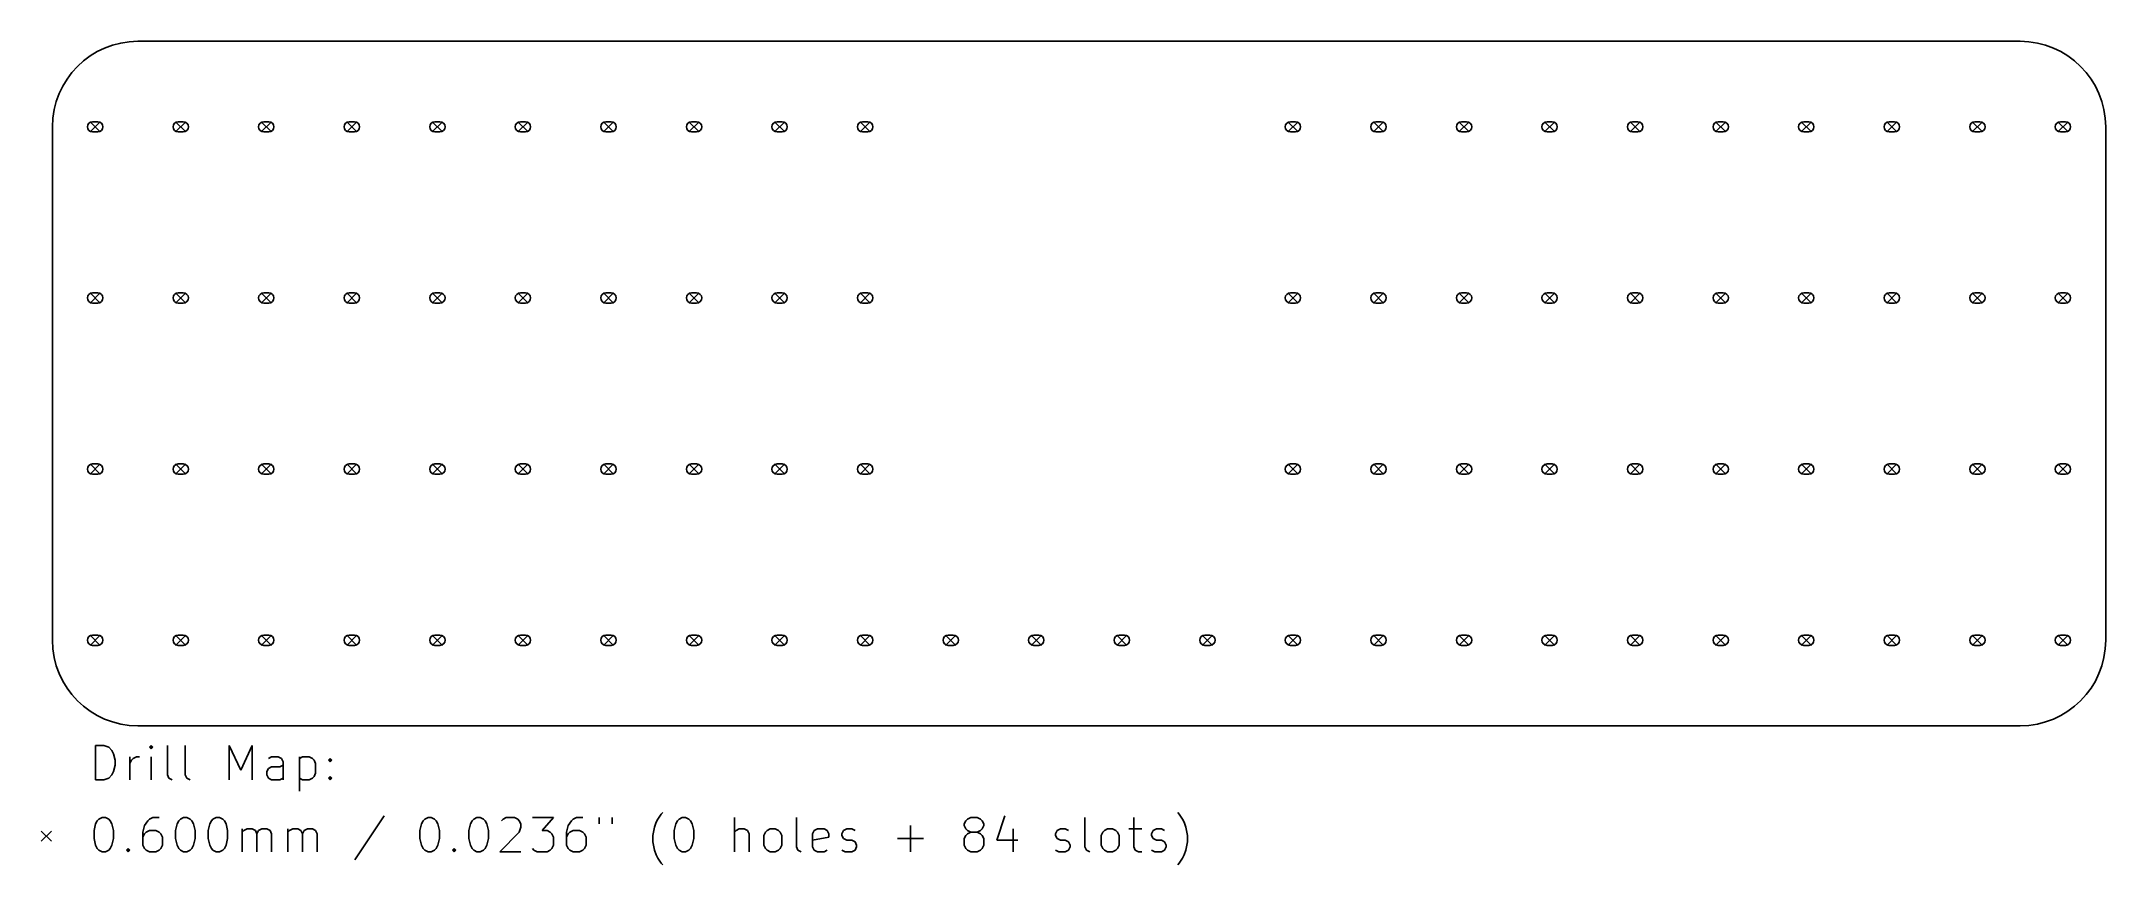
# Model space of a CAD drawing. Extents: x 84 to 205, y -103 to -55.
import ezdxf

# ---------------------------------------------------------------- set-up
doc = ezdxf.new("R2010")
doc.units = 0
doc.layers.add('BLACK', color=7, linetype='CONTINUOUS')

msp = doc.modelspace()

# ---------------------------------------------------------------- linework, layer by layer
at = {"layer": 'BLACK', "linetype": 'CONTINUOUS'}
for p, q in [((200, -55), (90, -55)), ((85, -60), (85, -90)), ((87.2, -59.7), (87.8, -60.3)), ((87.8, -59.7), (87.2, -60.3)), ((87.35, -59.7), (87.65, -59.7)), ((87.35, -60.3), (87.65, -60.3)), ((92.2, -59.7), (92.8, -60.3)), ((92.8, -59.7), (92.2, -60.3)), ((92.35, -59.7), (92.65, -59.7)), ((92.35, -60.3), (92.65, -60.3)), ((97.2, -59.7), (97.8, -60.3)), ((97.8, -59.7), (97.2, -60.3)), ((97.35, -59.7), (97.65, -59.7)), ((97.35, -60.3), (97.65, -60.3)), ((102.2, -59.7), (102.8, -60.3)), ((102.8, -59.7), (102.2, -60.3)), ((102.35, -59.7), (102.65, -59.7)), ((102.35, -60.3), (102.65, -60.3)), ((107.2, -59.7), (107.8, -60.3)), ((107.8, -59.7), (107.2, -60.3)), ((107.35, -59.7), (107.65, -59.7)), ((107.35, -60.3), (107.65, -60.3)), ((112.2, -59.7), (112.8, -60.3)), ((112.8, -59.7), (112.2, -60.3)), ((112.35, -59.7), (112.65, -59.7)), ((112.35, -60.3), (112.65, -60.3)), ((117.2, -59.7), (117.8, -60.3)), ((117.8, -59.7), (117.2, -60.3)), ((117.35, -59.7), (117.65, -59.7)), ((117.35, -60.3), (117.65, -60.3)), ((122.2, -59.7), (122.8, -60.3)), ((122.8, -59.7), (122.2, -60.3)), ((122.35, -59.7), (122.65, -59.7)), ((122.35, -60.3), (122.65, -60.3)), ((127.2, -59.7), (127.8, -60.3)), ((127.8, -59.7), (127.2, -60.3)), ((127.35, -59.7), (127.65, -59.7)), ((127.35, -60.3), (127.65, -60.3)), ((132.2, -59.7), (132.8, -60.3)), ((132.8, -59.7), (132.2, -60.3)), ((132.35, -59.7), (132.65, -59.7)), ((132.35, -60.3), (132.65, -60.3)), ((157.2, -59.7), (157.8, -60.3)), ((157.8, -59.7), (157.2, -60.3)), ((157.35, -59.7), (157.65, -59.7)), ((157.35, -60.3), (157.65, -60.3)), ((162.2, -59.7), (162.8, -60.3)), ((162.8, -59.7), (162.2, -60.3)), ((162.35, -59.7), (162.65, -59.7)), ((162.35, -60.3), (162.65, -60.3)), ((167.2, -59.7), (167.8, -60.3)), ((167.8, -59.7), (167.2, -60.3)), ((167.35, -59.7), (167.65, -59.7)), ((167.35, -60.3), (167.65, -60.3)), ((172.2, -59.7), (172.8, -60.3)), ((172.8, -59.7), (172.2, -60.3)), ((172.35, -59.7), (172.65, -59.7)), ((172.35, -60.3), (172.65, -60.3)), ((177.2, -59.7), (177.8, -60.3)), ((177.8, -59.7), (177.2, -60.3)), ((177.35, -59.7), (177.65, -59.7)), ((177.35, -60.3), (177.65, -60.3)), ((182.2, -59.7), (182.8, -60.3)), ((182.8, -59.7), (182.2, -60.3)), ((182.35, -59.7), (182.65, -59.7)), ((182.35, -60.3), (182.65, -60.3)), ((187.2, -59.7), (187.8, -60.3)), ((187.8, -59.7), (187.2, -60.3)), ((187.35, -59.7), (187.65, -59.7)), ((187.35, -60.3), (187.65, -60.3)), ((192.2, -59.7), (192.8, -60.3)), ((192.8, -59.7), (192.2, -60.3)), ((192.35, -59.7), (192.65, -59.7)), ((192.35, -60.3), (192.65, -60.3)), ((197.2, -59.7), (197.8, -60.3)), ((197.8, -59.7), (197.2, -60.3)), ((197.35, -59.7), (197.65, -59.7)), ((197.35, -60.3), (197.65, -60.3)), ((202.2, -59.7), (202.8, -60.3)), ((202.8, -59.7), (202.2, -60.3)), ((202.35, -59.7), (202.65, -59.7)), ((202.35, -60.3), (202.65, -60.3)), ((205, -90), (205, -60)), ((87.2, -69.7), (87.8, -70.3)), ((87.8, -69.7), (87.2, -70.3)), ((87.35, -69.7), (87.65, -69.7)), ((92.2, -69.7), (92.8, -70.3)), ((92.8, -69.7), (92.2, -70.3)), ((92.35, -69.7), (92.65, -69.7)), ((97.2, -69.7), (97.8, -70.3)), ((97.8, -69.7), (97.2, -70.3)), ((97.35, -69.7), (97.65, -69.7)), ((102.2, -69.7), (102.8, -70.3)), ((102.8, -69.7), (102.2, -70.3)), ((102.35, -69.7), (102.65, -69.7)), ((107.2, -69.7), (107.8, -70.3)), ((107.8, -69.7), (107.2, -70.3)), ((107.35, -69.7), (107.65, -69.7)), ((112.2, -69.7), (112.8, -70.3)), ((112.8, -69.7), (112.2, -70.3)), ((112.35, -69.7), (112.65, -69.7)), ((117.2, -69.7), (117.8, -70.3)), ((117.8, -69.7), (117.2, -70.3)), ((117.35, -69.7), (117.65, -69.7)), ((122.2, -69.7), (122.8, -70.3)), ((122.8, -69.7), (122.2, -70.3)), ((122.35, -69.7), (122.65, -69.7)), ((127.2, -69.7), (127.8, -70.3)), ((127.8, -69.7), (127.2, -70.3)), ((127.35, -69.7), (127.65, -69.7)), ((132.2, -69.7), (132.8, -70.3)), ((132.8, -69.7), (132.2, -70.3)), ((132.35, -69.7), (132.65, -69.7)), ((157.2, -69.7), (157.8, -70.3)), ((157.8, -69.7), (157.2, -70.3)), ((157.35, -69.7), (157.65, -69.7)), ((162.2, -69.7), (162.8, -70.3)), ((162.8, -69.7), (162.2, -70.3)), ((162.35, -69.7), (162.65, -69.7)), ((167.2, -69.7), (167.8, -70.3)), ((167.8, -69.7), (167.2, -70.3)), ((167.35, -69.7), (167.65, -69.7)), ((172.2, -69.7), (172.8, -70.3)), ((172.8, -69.7), (172.2, -70.3)), ((172.35, -69.7), (172.65, -69.7)), ((177.2, -69.7), (177.8, -70.3)), ((177.8, -69.7), (177.2, -70.3)), ((177.35, -69.7), (177.65, -69.7)), ((182.2, -69.7), (182.8, -70.3)), ((182.8, -69.7), (182.2, -70.3)), ((182.35, -69.7), (182.65, -69.7)), ((187.2, -69.7), (187.8, -70.3)), ((187.8, -69.7), (187.2, -70.3)), ((187.35, -69.7), (187.65, -69.7)), ((192.2, -69.7), (192.8, -70.3)), ((192.8, -69.7), (192.2, -70.3)), ((192.35, -69.7), (192.65, -69.7)), ((197.2, -69.7), (197.8, -70.3)), ((197.8, -69.7), (197.2, -70.3)), ((197.35, -69.7), (197.65, -69.7)), ((202.2, -69.7), (202.8, -70.3)), ((202.8, -69.7), (202.2, -70.3)), ((202.35, -69.7), (202.65, -69.7)), ((87.35, -70.3), (87.65, -70.3)), ((92.35, -70.3), (92.65, -70.3)), ((97.35, -70.3), (97.65, -70.3)), ((102.35, -70.3), (102.65, -70.3)), ((107.35, -70.3), (107.65, -70.3)), ((112.35, -70.3), (112.65, -70.3)), ((117.35, -70.3), (117.65, -70.3)), ((122.35, -70.3), (122.65, -70.3)), ((127.35, -70.3), (127.65, -70.3)), ((132.35, -70.3), (132.65, -70.3)), ((157.35, -70.3), (157.65, -70.3)), ((162.35, -70.3), (162.65, -70.3)), ((167.35, -70.3), (167.65, -70.3)), ((172.35, -70.3), (172.65, -70.3)), ((177.35, -70.3), (177.65, -70.3)), ((182.35, -70.3), (182.65, -70.3)), ((187.35, -70.3), (187.65, -70.3)), ((192.35, -70.3), (192.65, -70.3)), ((197.35, -70.3), (197.65, -70.3)), ((202.35, -70.3), (202.65, -70.3)), ((87.2, -79.7), (87.8, -80.3)), ((87.8, -79.7), (87.2, -80.3)), ((87.35, -79.7), (87.65, -79.7)), ((87.35, -80.3), (87.65, -80.3)), ((92.2, -79.7), (92.8, -80.3)), ((92.8, -79.7), (92.2, -80.3)), ((92.35, -79.7), (92.65, -79.7)), ((92.35, -80.3), (92.65, -80.3)), ((97.2, -79.7), (97.8, -80.3)), ((97.8, -79.7), (97.2, -80.3)), ((97.35, -79.7), (97.65, -79.7)), ((97.35, -80.3), (97.65, -80.3)), ((102.2, -79.7), (102.8, -80.3)), ((102.8, -79.7), (102.2, -80.3)), ((102.35, -79.7), (102.65, -79.7)), ((102.35, -80.3), (102.65, -80.3)), ((107.2, -79.7), (107.8, -80.3)), ((107.8, -79.7), (107.2, -80.3)), ((107.35, -79.7), (107.65, -79.7)), ((107.35, -80.3), (107.65, -80.3)), ((112.2, -79.7), (112.8, -80.3)), ((112.8, -79.7), (112.2, -80.3)), ((112.35, -79.7), (112.65, -79.7)), ((112.35, -80.3), (112.65, -80.3)), ((117.2, -79.7), (117.8, -80.3)), ((117.8, -79.7), (117.2, -80.3)), ((117.35, -79.7), (117.65, -79.7)), ((117.35, -80.3), (117.65, -80.3)), ((122.2, -79.7), (122.8, -80.3)), ((122.8, -79.7), (122.2, -80.3)), ((122.35, -79.7), (122.65, -79.7)), ((122.35, -80.3), (122.65, -80.3)), ((127.2, -79.7), (127.8, -80.3)), ((127.8, -79.7), (127.2, -80.3)), ((127.35, -79.7), (127.65, -79.7)), ((127.35, -80.3), (127.65, -80.3)), ((132.2, -79.7), (132.8, -80.3)), ((132.8, -79.7), (132.2, -80.3)), ((132.35, -79.7), (132.65, -79.7)), ((132.35, -80.3), (132.65, -80.3)), ((157.2, -79.7), (157.8, -80.3)), ((157.8, -79.7), (157.2, -80.3)), ((157.35, -79.7), (157.65, -79.7)), ((157.35, -80.3), (157.65, -80.3)), ((162.2, -79.7), (162.8, -80.3)), ((162.8, -79.7), (162.2, -80.3)), ((162.35, -79.7), (162.65, -79.7)), ((162.35, -80.3), (162.65, -80.3)), ((167.2, -79.7), (167.8, -80.3)), ((167.8, -79.7), (167.2, -80.3)), ((167.35, -79.7), (167.65, -79.7)), ((167.35, -80.3), (167.65, -80.3)), ((172.2, -79.7), (172.8, -80.3)), ((172.8, -79.7), (172.2, -80.3)), ((172.35, -79.7), (172.65, -79.7)), ((172.35, -80.3), (172.65, -80.3)), ((177.2, -79.7), (177.8, -80.3)), ((177.8, -79.7), (177.2, -80.3)), ((177.35, -79.7), (177.65, -79.7)), ((177.35, -80.3), (177.65, -80.3)), ((182.2, -79.7), (182.8, -80.3)), ((182.8, -79.7), (182.2, -80.3)), ((182.35, -79.7), (182.65, -79.7)), ((182.35, -80.3), (182.65, -80.3)), ((187.2, -79.7), (187.8, -80.3)), ((187.8, -79.7), (187.2, -80.3)), ((187.35, -79.7), (187.65, -79.7)), ((187.35, -80.3), (187.65, -80.3)), ((192.2, -79.7), (192.8, -80.3)), ((192.8, -79.7), (192.2, -80.3)), ((192.35, -79.7), (192.65, -79.7)), ((192.35, -80.3), (192.65, -80.3)), ((197.2, -79.7), (197.8, -80.3)), ((197.8, -79.7), (197.2, -80.3)), ((197.35, -79.7), (197.65, -79.7)), ((197.35, -80.3), (197.65, -80.3)), ((202.2, -79.7), (202.8, -80.3)), ((202.8, -79.7), (202.2, -80.3)), ((202.35, -79.7), (202.65, -79.7)), ((202.35, -80.3), (202.65, -80.3)), ((87.2, -89.7), (87.8, -90.3)), ((87.8, -89.7), (87.2, -90.3)), ((87.35, -89.7), (87.65, -89.7)), ((87.35, -90.3), (87.65, -90.3)), ((92.2, -89.7), (92.8, -90.3)), ((92.8, -89.7), (92.2, -90.3)), ((92.35, -89.7), (92.65, -89.7)), ((92.35, -90.3), (92.65, -90.3)), ((97.2, -89.7), (97.8, -90.3)), ((97.8, -89.7), (97.2, -90.3)), ((97.35, -89.7), (97.65, -89.7)), ((97.35, -90.3), (97.65, -90.3)), ((102.2, -89.7), (102.8, -90.3)), ((102.8, -89.7), (102.2, -90.3)), ((102.35, -89.7), (102.65, -89.7)), ((102.35, -90.3), (102.65, -90.3)), ((107.2, -89.7), (107.8, -90.3)), ((107.8, -89.7), (107.2, -90.3)), ((107.35, -89.7), (107.65, -89.7)), ((107.35, -90.3), (107.65, -90.3)), ((112.2, -89.7), (112.8, -90.3)), ((112.8, -89.7), (112.2, -90.3)), ((112.35, -89.7), (112.65, -89.7)), ((112.35, -90.3), (112.65, -90.3)), ((117.2, -89.7), (117.8, -90.3)), ((117.8, -89.7), (117.2, -90.3)), ((117.35, -89.7), (117.65, -89.7)), ((117.35, -90.3), (117.65, -90.3)), ((122.2, -89.7), (122.8, -90.3)), ((122.8, -89.7), (122.2, -90.3)), ((122.35, -89.7), (122.65, -89.7)), ((122.35, -90.3), (122.65, -90.3)), ((127.2, -89.7), (127.8, -90.3)), ((127.8, -89.7), (127.2, -90.3)), ((127.35, -89.7), (127.65, -89.7)), ((127.35, -90.3), (127.65, -90.3)), ((132.2, -89.7), (132.8, -90.3)), ((132.8, -89.7), (132.2, -90.3)), ((132.35, -89.7), (132.65, -89.7)), ((132.35, -90.3), (132.65, -90.3)), ((137.2, -89.7), (137.8, -90.3)), ((137.8, -89.7), (137.2, -90.3)), ((137.35, -89.7), (137.65, -89.7)), ((137.35, -90.3), (137.65, -90.3)), ((142.2, -89.7), (142.8, -90.3)), ((142.8, -89.7), (142.2, -90.3)), ((142.35, -89.7), (142.65, -89.7)), ((142.35, -90.3), (142.65, -90.3)), ((147.2, -89.7), (147.8, -90.3)), ((147.8, -89.7), (147.2, -90.3)), ((147.35, -89.7), (147.65, -89.7)), ((147.35, -90.3), (147.65, -90.3)), ((152.2, -89.7), (152.8, -90.3)), ((152.8, -89.7), (152.2, -90.3)), ((152.35, -89.7), (152.65, -89.7)), ((152.35, -90.3), (152.65, -90.3)), ((157.2, -89.7), (157.8, -90.3)), ((157.8, -89.7), (157.2, -90.3)), ((157.35, -89.7), (157.65, -89.7)), ((157.35, -90.3), (157.65, -90.3)), ((162.2, -89.7), (162.8, -90.3)), ((162.8, -89.7), (162.2, -90.3)), ((162.35, -89.7), (162.65, -89.7)), ((162.35, -90.3), (162.65, -90.3)), ((167.2, -89.7), (167.8, -90.3)), ((167.8, -89.7), (167.2, -90.3)), ((167.35, -89.7), (167.65, -89.7)), ((167.35, -90.3), (167.65, -90.3)), ((172.2, -89.7), (172.8, -90.3)), ((172.8, -89.7), (172.2, -90.3)), ((172.35, -89.7), (172.65, -89.7)), ((172.35, -90.3), (172.65, -90.3)), ((177.2, -89.7), (177.8, -90.3)), ((177.8, -89.7), (177.2, -90.3)), ((177.35, -89.7), (177.65, -89.7)), ((177.35, -90.3), (177.65, -90.3)), ((182.2, -89.7), (182.8, -90.3)), ((182.8, -89.7), (182.2, -90.3)), ((182.35, -89.7), (182.65, -89.7)), ((182.35, -90.3), (182.65, -90.3)), ((187.2, -89.7), (187.8, -90.3)), ((187.8, -89.7), (187.2, -90.3)), ((187.35, -89.7), (187.65, -89.7)), ((187.35, -90.3), (187.65, -90.3)), ((192.2, -89.7), (192.8, -90.3)), ((192.8, -89.7), (192.2, -90.3)), ((192.35, -89.7), (192.65, -89.7)), ((192.35, -90.3), (192.65, -90.3)), ((197.2, -89.7), (197.8, -90.3)), ((197.8, -89.7), (197.2, -90.3)), ((197.35, -89.7), (197.65, -89.7)), ((197.35, -90.3), (197.65, -90.3)), ((202.2, -89.7), (202.8, -90.3)), ((202.8, -89.7), (202.2, -90.3)), ((202.35, -89.7), (202.65, -89.7)), ((202.35, -90.3), (202.65, -90.3)), ((90, -95), (200, -95)), ((87.5262, -98.1548), (87.5262, -96.1548)), ((87.5262, -96.1548), (88.0024, -96.1548)), ((88.0024, -96.1548), (88.2881, -96.25)), ((88.2881, -96.25), (88.4786, -96.4405)), ((88.4786, -96.4405), (88.5738, -96.631)), ((90.7643, -96.1548), (90.669, -96.25)), ((90.669, -96.25), (90.7643, -96.3452)), ((90.8595, -96.25), (90.7643, -96.1548)), ((90.7643, -96.1548), (90.7643, -96.3452)), ((90.7643, -96.3452), (90.8595, -96.25)), ((91.7167, -97.869), (91.7167, -96.1548)), ((92.7643, -97.869), (92.7643, -96.1548)), ((95.3357, -98.1548), (95.3357, -96.1548)), ((95.3357, -96.1548), (96.0024, -97.5833)), ((96.0024, -97.5833), (96.669, -96.1548)), ((96.669, -96.1548), (96.669, -98.1548)), ((88.5738, -97.6786), (88.4786, -97.869)), ((88.5738, -96.631), (88.669, -97.0119)), ((88.669, -97.2976), (88.5738, -97.6786)), ((88.669, -97.0119), (88.669, -97.2976)), ((89.5262, -98.1548), (89.5262, -96.8214)), ((89.5262, -97.2024), (89.6214, -97.0119)), ((89.6214, -97.0119), (89.7167, -96.9167)), ((89.7167, -96.9167), (89.9071, -96.8214)), ((89.9071, -96.8214), (90.0976, -96.8214)), ((90.7643, -98.1548), (90.7643, -96.8214)), ((97.5262, -97.6786), (97.6214, -97.4881)), ((97.5262, -97.869), (97.5262, -97.6786)), ((97.8119, -96.8214), (97.6214, -96.9167)), ((97.6214, -97.4881), (97.8119, -97.3929)), ((98.1929, -96.8214), (97.8119, -96.8214)), ((97.8119, -97.3929), (98.2881, -97.3929)), ((98.3833, -96.9167), (98.1929, -96.8214)), ((98.2881, -97.3929), (98.4786, -97.2976)), ((98.4786, -97.1071), (98.3833, -96.9167)), ((98.4786, -98.1548), (98.4786, -97.1071)), ((99.431, -96.8214), (99.431, -98.8214)), ((99.431, -96.9167), (99.6214, -96.8214)), ((99.6214, -96.8214), (100.002, -96.8214)), ((100.002, -96.8214), (100.193, -96.9167)), ((100.193, -96.9167), (100.288, -97.0119)), ((100.288, -97.0119), (100.383, -97.2024)), ((100.383, -97.2024), (100.383, -97.7738)), ((101.145, -97.0119), (101.24, -96.9167)), ((101.24, -97.1071), (101.145, -97.0119)), ((101.24, -96.9167), (101.336, -97.0119)), ((101.24, -96.9167), (101.24, -97.1071)), ((101.336, -97.0119), (101.24, -97.1071)), ((88.0024, -98.1548), (87.5262, -98.1548)), ((88.2881, -98.0595), (88.0024, -98.1548)), ((88.4786, -97.869), (88.2881, -98.0595)), ((91.8119, -98.0595), (91.7167, -97.869)), ((92.0024, -98.1548), (91.8119, -98.0595)), ((92.8595, -98.0595), (92.7643, -97.869)), ((93.05, -98.1548), (92.8595, -98.0595)), ((97.6214, -98.0595), (97.5262, -97.869)), ((97.8119, -98.1548), (97.6214, -98.0595)), ((98.2881, -98.1548), (97.8119, -98.1548)), ((98.4786, -98.0595), (98.2881, -98.1548)), ((99.6214, -98.1548), (99.431, -98.0595)), ((100.002, -98.1548), (99.6214, -98.1548)), ((100.193, -98.0595), (100.002, -98.1548)), ((100.288, -97.9643), (100.193, -98.0595)), ((100.383, -97.7738), (100.288, -97.9643)), ((101.145, -98.0595), (101.24, -97.9643)), ((101.24, -98.1548), (101.145, -98.0595)), ((101.24, -97.9643), (101.336, -98.0595)), ((101.24, -97.9643), (101.24, -98.1548)), ((101.336, -98.0595), (101.24, -98.1548)), ((120.574, -100.164), (120.669, -100.069)), ((150.86, -100.164), (150.764, -100.069)), ((84.35, -101.15), (84.95, -101.75)), ((84.95, -101.15), (84.35, -101.75)), ((87.431, -101.117), (87.5262, -100.736)), ((87.431, -101.593), (87.431, -101.117)), ((87.5262, -100.736), (87.6214, -100.545)), ((87.6214, -100.545), (87.7167, -100.45)), ((87.7167, -100.45), (87.9071, -100.355)), ((87.9071, -100.355), (88.0976, -100.355)), ((88.0976, -100.355), (88.2881, -100.45)), ((88.2881, -100.45), (88.3833, -100.545)), ((88.3833, -100.545), (88.4786, -100.736)), ((88.4786, -100.736), (88.5738, -101.117)), ((88.5738, -101.117), (88.5738, -101.593)), ((90.3833, -100.831), (90.2881, -101.212)), ((90.2881, -101.212), (90.2881, -101.974)), ((90.3833, -101.307), (90.2881, -101.498)), ((90.5738, -100.545), (90.3833, -100.831)), ((90.4786, -101.212), (90.3833, -101.307)), ((90.669, -101.117), (90.4786, -101.212)), ((90.669, -100.45), (90.5738, -100.545)), ((90.8595, -100.355), (90.669, -100.45)), ((91.05, -101.117), (90.669, -101.117)), ((91.2405, -100.355), (90.8595, -100.355)), ((91.2405, -101.212), (91.05, -101.117)), ((91.3357, -101.307), (91.2405, -101.212)), ((91.431, -101.498), (91.3357, -101.307)), ((92.1929, -101.117), (92.2881, -100.736)), ((92.1929, -101.593), (92.1929, -101.117)), ((92.2881, -100.736), (92.3833, -100.545)), ((92.3833, -100.545), (92.4786, -100.45)), ((92.4786, -100.45), (92.669, -100.355)), ((92.669, -100.355), (92.8595, -100.355)), ((92.8595, -100.355), (93.05, -100.45)), ((93.05, -100.45), (93.1452, -100.545)), ((93.1452, -100.545), (93.2405, -100.736)), ((93.2405, -100.736), (93.3357, -101.117)), ((93.3357, -101.117), (93.3357, -101.593)), ((94.0976, -101.117), (94.1929, -100.736)), ((94.0976, -101.593), (94.0976, -101.117)), ((94.1929, -100.736), (94.2881, -100.545)), ((94.2881, -100.545), (94.3833, -100.45)), ((94.3833, -100.45), (94.5738, -100.355)), ((94.5738, -100.355), (94.7643, -100.355)), ((94.7643, -100.355), (94.9548, -100.45)), ((94.9548, -100.45), (95.05, -100.545)), ((95.05, -100.545), (95.1452, -100.736)), ((95.1452, -100.736), (95.2405, -101.117)), ((95.2405, -101.117), (95.2405, -101.593)), ((96.0976, -102.355), (96.0976, -101.021)), ((96.0976, -101.212), (96.1929, -101.117)), ((96.1929, -101.117), (96.3833, -101.021)), ((96.3833, -101.021), (96.669, -101.021)), ((96.669, -101.021), (96.8595, -101.117)), ((96.8595, -101.117), (96.9548, -101.307)), ((96.9548, -101.307), (97.05, -101.117)), ((96.9548, -101.307), (96.9548, -102.355)), ((97.05, -101.117), (97.2405, -101.021)), ((97.2405, -101.021), (97.5262, -101.021)), ((97.5262, -101.021), (97.7167, -101.117)), ((97.7167, -101.117), (97.8119, -101.307)), ((97.8119, -101.307), (97.8119, -102.355)), ((98.7643, -102.355), (98.7643, -101.021)), ((98.7643, -101.212), (98.8595, -101.117)), ((98.8595, -101.117), (99.05, -101.021)), ((99.05, -101.021), (99.3357, -101.021)), ((99.3357, -101.021), (99.5262, -101.117)), ((99.5262, -101.117), (99.6214, -101.307)), ((99.6214, -101.307), (99.7167, -101.117)), ((99.6214, -101.307), (99.6214, -102.355)), ((99.7167, -101.117), (99.9071, -101.021)), ((99.9071, -101.021), (100.193, -101.021)), ((100.193, -101.021), (100.383, -101.117)), ((100.383, -101.117), (100.479, -101.307)), ((100.479, -101.307), (100.479, -102.355)), ((104.383, -100.26), (102.669, -102.831)), ((106.479, -101.117), (106.574, -100.736)), ((106.479, -101.593), (106.479, -101.117)), ((106.574, -100.736), (106.669, -100.545)), ((106.669, -100.545), (106.764, -100.45)), ((106.764, -100.45), (106.955, -100.355)), ((106.955, -100.355), (107.145, -100.355)), ((107.145, -100.355), (107.336, -100.45)), ((107.336, -100.45), (107.431, -100.545)), ((107.431, -100.545), (107.526, -100.736)), ((107.526, -100.736), (107.621, -101.117)), ((107.621, -101.117), (107.621, -101.593)), ((109.336, -101.117), (109.431, -100.736)), ((109.336, -101.593), (109.336, -101.117)), ((109.431, -100.736), (109.526, -100.545)), ((109.526, -100.545), (109.621, -100.45)), ((109.621, -100.45), (109.812, -100.355)), ((109.812, -100.355), (110.002, -100.355)), ((110.002, -100.355), (110.193, -100.45)), ((110.193, -100.45), (110.288, -100.545)), ((110.288, -100.545), (110.383, -100.736)), ((110.383, -100.736), (110.479, -101.117)), ((110.479, -101.117), (110.479, -101.593)), ((112.288, -101.212), (111.145, -102.355)), ((111.24, -100.545), (111.336, -100.45)), ((111.336, -100.45), (111.526, -100.355)), ((111.526, -100.355), (112.002, -100.355)), ((112.002, -100.355), (112.193, -100.45)), ((112.193, -100.45), (112.288, -100.545)), ((112.288, -100.545), (112.383, -100.736)), ((112.383, -100.926), (112.288, -101.212)), ((112.383, -100.736), (112.383, -100.926)), ((113.05, -100.355), (114.288, -100.355)), ((114.288, -100.355), (113.621, -101.117)), ((113.621, -101.117), (113.907, -101.117)), ((113.907, -101.117), (114.098, -101.212)), ((114.098, -101.212), (114.193, -101.307)), ((114.193, -101.307), (114.288, -101.498)), ((115.145, -100.831), (115.05, -101.212)), ((115.05, -101.212), (115.05, -101.974)), ((115.145, -101.307), (115.05, -101.498)), ((115.336, -100.545), (115.145, -100.831)), ((115.24, -101.212), (115.145, -101.307)), ((115.431, -101.117), (115.24, -101.212)), ((115.431, -100.45), (115.336, -100.545)), ((115.621, -100.355), (115.431, -100.45)), ((115.812, -101.117), (115.431, -101.117)), ((116.002, -100.355), (115.621, -100.355)), ((116.002, -101.212), (115.812, -101.117)), ((116.098, -101.307), (116.002, -101.212)), ((116.193, -101.498), (116.098, -101.307)), ((116.955, -100.355), (116.955, -100.736)), ((117.717, -100.355), (117.717, -100.736)), ((120.098, -101.402), (120.193, -100.926)), ((120.193, -100.926), (120.288, -100.64)), ((120.288, -100.64), (120.383, -100.45)), ((120.383, -100.45), (120.574, -100.164)), ((121.336, -101.117), (121.431, -100.736)), ((121.336, -101.593), (121.336, -101.117)), ((121.431, -100.736), (121.526, -100.545)), ((121.526, -100.545), (121.621, -100.45)), ((121.621, -100.45), (121.812, -100.355)), ((121.812, -100.355), (122.002, -100.355)), ((122.002, -100.355), (122.193, -100.45)), ((122.193, -100.45), (122.288, -100.545)), ((122.288, -100.545), (122.383, -100.736)), ((122.383, -100.736), (122.479, -101.117)), ((122.479, -101.117), (122.479, -101.593)), ((124.86, -102.355), (124.86, -100.355)), ((124.955, -101.117), (124.86, -101.212)), ((125.145, -101.021), (124.955, -101.117)), ((125.431, -101.021), (125.145, -101.021)), ((125.621, -101.117), (125.431, -101.021)), ((125.717, -101.307), (125.621, -101.117)), ((125.717, -102.355), (125.717, -101.307)), ((126.574, -101.402), (126.669, -101.212)), ((126.669, -101.212), (126.764, -101.117)), ((126.764, -101.117), (126.955, -101.021)), ((126.955, -101.021), (127.24, -101.021)), ((127.24, -101.021), (127.431, -101.117)), ((127.431, -101.117), (127.526, -101.212)), ((127.526, -101.212), (127.621, -101.402)), ((128.479, -102.069), (128.479, -100.355)), ((129.431, -101.307), (129.526, -101.117)), ((129.431, -102.069), (129.431, -101.307)), ((129.526, -101.117), (129.717, -101.021)), ((129.717, -101.021), (130.098, -101.021)), ((130.098, -101.021), (130.288, -101.117)), ((130.288, -101.117), (130.383, -101.307)), ((130.383, -101.307), (130.383, -101.498)), ((131.145, -101.307), (131.24, -101.117)), ((131.145, -101.402), (131.145, -101.307)), ((131.24, -101.117), (131.431, -101.021)), ((131.431, -101.021), (131.717, -101.021)), ((131.717, -101.021), (131.907, -101.117)), ((135.145, -102.355), (135.145, -100.831)), ((138.288, -100.736), (138.383, -100.545)), ((138.288, -100.831), (138.288, -100.736)), ((138.383, -101.021), (138.288, -100.831)), ((138.383, -100.545), (138.479, -100.45)), ((138.479, -101.117), (138.383, -101.021)), ((138.479, -101.307), (138.383, -101.402)), ((138.479, -100.45), (138.669, -100.355)), ((138.669, -101.212), (138.479, -101.117)), ((138.669, -101.212), (138.479, -101.307)), ((138.669, -100.355), (139.05, -100.355)), ((139.05, -101.212), (138.669, -101.212)), ((139.05, -100.355), (139.24, -100.45)), ((139.24, -101.117), (139.05, -101.212)), ((139.24, -101.307), (139.05, -101.212)), ((139.24, -100.45), (139.336, -100.545)), ((139.336, -101.021), (139.24, -101.117)), ((139.336, -101.402), (139.24, -101.307)), ((139.336, -100.545), (139.431, -100.736)), ((139.431, -100.831), (139.336, -101.021)), ((139.431, -100.736), (139.431, -100.831)), ((140.669, -100.26), (140.193, -101.688)), ((141.145, -101.021), (141.145, -102.355)), ((143.621, -101.307), (143.717, -101.117)), ((143.621, -101.402), (143.621, -101.307)), ((143.717, -101.117), (143.907, -101.021)), ((143.907, -101.021), (144.193, -101.021)), ((144.193, -101.021), (144.383, -101.117)), ((145.336, -102.069), (145.336, -100.355)), ((146.288, -101.402), (146.383, -101.212)), ((146.383, -101.212), (146.479, -101.117)), ((146.479, -101.117), (146.669, -101.021)), ((146.669, -101.021), (146.955, -101.021)), ((146.955, -101.021), (147.145, -101.117)), ((147.145, -101.117), (147.24, -101.212)), ((147.24, -101.212), (147.336, -101.402)), ((147.907, -101.021), (148.669, -101.021)), ((148.193, -100.355), (148.193, -102.069)), ((149.24, -101.307), (149.336, -101.117)), ((149.24, -101.402), (149.24, -101.307)), ((149.336, -101.117), (149.526, -101.021)), ((149.526, -101.021), (149.812, -101.021)), ((149.812, -101.021), (150.002, -101.117)), ((151.05, -100.45), (150.86, -100.164)), ((151.145, -100.64), (151.05, -100.45)), ((151.24, -100.926), (151.145, -100.64)), ((151.336, -101.402), (151.24, -100.926)), ((87.5262, -101.974), (87.431, -101.593)), ((87.6214, -102.164), (87.5262, -101.974)), ((87.7167, -102.26), (87.6214, -102.164)), ((87.9071, -102.355), (87.7167, -102.26)), ((88.0976, -102.355), (87.9071, -102.355)), ((88.2881, -102.26), (88.0976, -102.355)), ((88.3833, -102.164), (88.2881, -102.26)), ((88.4786, -101.974), (88.3833, -102.164)), ((88.5738, -101.593), (88.4786, -101.974)), ((89.3357, -102.26), (89.431, -102.164)), ((89.431, -102.355), (89.3357, -102.26)), ((89.431, -102.164), (89.5262, -102.26)), ((89.431, -102.164), (89.431, -102.355)), ((89.5262, -102.26), (89.431, -102.355)), ((90.2881, -101.974), (90.3833, -102.164)), ((90.3833, -102.164), (90.4786, -102.26)), ((90.4786, -102.26), (90.669, -102.355)), ((90.669, -102.355), (91.05, -102.355)), ((91.05, -102.355), (91.2405, -102.26)), ((91.2405, -102.26), (91.3357, -102.164)), ((91.3357, -102.164), (91.431, -101.974)), ((91.431, -101.974), (91.431, -101.498)), ((92.2881, -101.974), (92.1929, -101.593)), ((92.3833, -102.164), (92.2881, -101.974)), ((92.4786, -102.26), (92.3833, -102.164)), ((92.669, -102.355), (92.4786, -102.26)), ((92.8595, -102.355), (92.669, -102.355)), ((93.05, -102.26), (92.8595, -102.355)), ((93.1452, -102.164), (93.05, -102.26)), ((93.2405, -101.974), (93.1452, -102.164)), ((93.3357, -101.593), (93.2405, -101.974)), ((94.1929, -101.974), (94.0976, -101.593)), ((94.2881, -102.164), (94.1929, -101.974)), ((94.3833, -102.26), (94.2881, -102.164)), ((94.5738, -102.355), (94.3833, -102.26)), ((94.7643, -102.355), (94.5738, -102.355)), ((94.9548, -102.26), (94.7643, -102.355)), ((95.05, -102.164), (94.9548, -102.26)), ((95.1452, -101.974), (95.05, -102.164)), ((95.2405, -101.593), (95.1452, -101.974)), ((106.574, -101.974), (106.479, -101.593)), ((106.669, -102.164), (106.574, -101.974)), ((106.764, -102.26), (106.669, -102.164)), ((106.955, -102.355), (106.764, -102.26)), ((107.145, -102.355), (106.955, -102.355)), ((107.336, -102.26), (107.145, -102.355)), ((107.431, -102.164), (107.336, -102.26)), ((107.526, -101.974), (107.431, -102.164)), ((107.621, -101.593), (107.526, -101.974)), ((108.383, -102.26), (108.479, -102.164)), ((108.479, -102.355), (108.383, -102.26)), ((108.479, -102.164), (108.574, -102.26)), ((108.479, -102.164), (108.479, -102.355)), ((108.574, -102.26), (108.479, -102.355)), ((109.431, -101.974), (109.336, -101.593)), ((109.526, -102.164), (109.431, -101.974)), ((109.621, -102.26), (109.526, -102.164)), ((109.812, -102.355), (109.621, -102.26)), ((110.002, -102.355), (109.812, -102.355)), ((110.193, -102.26), (110.002, -102.355)), ((110.288, -102.164), (110.193, -102.26)), ((110.383, -101.974), (110.288, -102.164)), ((110.479, -101.593), (110.383, -101.974)), ((111.145, -102.355), (112.383, -102.355)), ((113.145, -102.26), (113.05, -102.164)), ((113.336, -102.355), (113.145, -102.26)), ((113.907, -102.355), (113.336, -102.355)), ((114.098, -102.26), (113.907, -102.355)), ((114.193, -102.164), (114.098, -102.26)), ((114.288, -101.974), (114.193, -102.164)), ((114.288, -101.498), (114.288, -101.974)), ((115.05, -101.974), (115.145, -102.164)), ((115.145, -102.164), (115.24, -102.26)), ((115.24, -102.26), (115.431, -102.355)), ((115.431, -102.355), (115.812, -102.355)), ((115.812, -102.355), (116.002, -102.26)), ((116.002, -102.26), (116.098, -102.164)), ((116.098, -102.164), (116.193, -101.974)), ((116.193, -101.974), (116.193, -101.498)), ((120.098, -101.783), (120.098, -101.402)), ((120.193, -102.26), (120.098, -101.783)), ((120.288, -102.545), (120.193, -102.26)), ((120.383, -102.736), (120.288, -102.545)), ((121.431, -101.974), (121.336, -101.593)), ((121.526, -102.164), (121.431, -101.974)), ((121.621, -102.26), (121.526, -102.164)), ((121.812, -102.355), (121.621, -102.26)), ((122.002, -102.355), (121.812, -102.355)), ((122.193, -102.26), (122.002, -102.355)), ((122.288, -102.164), (122.193, -102.26)), ((122.383, -101.974), (122.288, -102.164)), ((122.479, -101.593), (122.383, -101.974)), ((126.574, -101.974), (126.574, -101.402)), ((126.669, -102.164), (126.574, -101.974)), ((126.764, -102.26), (126.669, -102.164)), ((126.955, -102.355), (126.764, -102.26)), ((127.24, -102.355), (126.955, -102.355)), ((127.431, -102.26), (127.24, -102.355)), ((127.526, -102.164), (127.431, -102.26)), ((127.621, -101.974), (127.526, -102.164)), ((127.621, -101.402), (127.621, -101.974)), ((128.574, -102.26), (128.479, -102.069)), ((128.764, -102.355), (128.574, -102.26)), ((130.383, -101.498), (129.431, -101.688)), ((129.526, -102.26), (129.431, -102.069)), ((129.717, -102.355), (129.526, -102.26)), ((130.098, -102.355), (129.717, -102.355)), ((130.288, -102.26), (130.098, -102.355)), ((131.24, -101.593), (131.145, -101.402)), ((131.145, -102.26), (131.336, -102.355)), ((131.431, -101.688), (131.24, -101.593)), ((131.336, -102.355), (131.717, -102.355)), ((131.717, -101.688), (131.431, -101.688)), ((131.907, -101.783), (131.717, -101.688)), ((131.717, -102.355), (131.907, -102.26)), ((132.002, -101.974), (131.907, -101.783)), ((131.907, -102.26), (132.002, -102.069)), ((132.002, -102.069), (132.002, -101.974)), ((134.383, -101.593), (135.907, -101.593)), ((138.383, -101.402), (138.288, -101.593)), ((138.288, -101.593), (138.288, -101.974)), ((138.288, -101.974), (138.383, -102.164)), ((138.383, -102.164), (138.479, -102.26)), ((138.479, -102.26), (138.669, -102.355)), ((138.669, -102.355), (139.05, -102.355)), ((139.05, -102.355), (139.24, -102.26)), ((139.24, -102.26), (139.336, -102.164)), ((139.431, -101.593), (139.336, -101.402)), ((139.336, -102.164), (139.431, -101.974)), ((139.431, -101.974), (139.431, -101.593)), ((140.193, -101.688), (141.431, -101.688)), ((143.717, -101.593), (143.621, -101.402)), ((143.621, -102.26), (143.812, -102.355)), ((143.907, -101.688), (143.717, -101.593)), ((143.812, -102.355), (144.193, -102.355)), ((144.193, -101.688), (143.907, -101.688)), ((144.383, -101.783), (144.193, -101.688)), ((144.193, -102.355), (144.383, -102.26)), ((144.479, -101.974), (144.383, -101.783)), ((144.383, -102.26), (144.479, -102.069)), ((144.479, -102.069), (144.479, -101.974)), ((145.431, -102.26), (145.336, -102.069)), ((145.621, -102.355), (145.431, -102.26)), ((146.288, -101.974), (146.288, -101.402)), ((146.383, -102.164), (146.288, -101.974)), ((146.479, -102.26), (146.383, -102.164)), ((146.669, -102.355), (146.479, -102.26)), ((146.955, -102.355), (146.669, -102.355)), ((147.145, -102.26), (146.955, -102.355)), ((147.24, -102.164), (147.145, -102.26)), ((147.336, -101.974), (147.24, -102.164)), ((147.336, -101.402), (147.336, -101.974)), ((148.193, -102.069), (148.288, -102.26)), ((148.288, -102.26), (148.479, -102.355)), ((148.479, -102.355), (148.669, -102.355)), ((149.336, -101.593), (149.24, -101.402)), ((149.24, -102.26), (149.431, -102.355)), ((149.526, -101.688), (149.336, -101.593)), ((149.431, -102.355), (149.812, -102.355)), ((149.812, -101.688), (149.526, -101.688)), ((150.002, -101.783), (149.812, -101.688)), ((149.812, -102.355), (150.002, -102.26)), ((150.098, -101.974), (150.002, -101.783)), ((150.002, -102.26), (150.098, -102.069)), ((150.098, -102.069), (150.098, -101.974)), ((151.05, -102.736), (151.145, -102.545)), ((151.145, -102.545), (151.24, -102.26)), ((151.24, -102.26), (151.336, -101.783)), ((151.336, -101.783), (151.336, -101.402)), ((120.574, -103.021), (120.383, -102.736)), ((120.669, -103.117), (120.574, -103.021)), ((150.764, -103.117), (150.86, -103.021)), ((150.86, -103.021), (151.05, -102.736))]:
    msp.add_line(p, q, dxfattribs=at)
at = {"layer": 'BLACK'}
for centre, radius, start, end in [((90, -60), 5, 90, 180), ((200, -60), 5, 0, 90), ((87.35, -60), 0.3, 90, 270), ((87.65, -60), 0.3, 270, 450), ((92.35, -60), 0.3, 90, 270), ((92.65, -60), 0.3, 270, 450), ((97.35, -60), 0.3, 90, 270), ((97.65, -60), 0.3, 270, 450), ((102.35, -60), 0.3, 90, 270), ((102.65, -60), 0.3, 270, 450), ((107.35, -60), 0.3, 90, 270), ((107.65, -60), 0.3, 270, 450), ((112.35, -60), 0.3, 90, 270), ((112.65, -60), 0.3, 270, 450), ((117.35, -60), 0.3, 90, 270), ((117.65, -60), 0.3, 270, 450), ((122.35, -60), 0.3, 90, 270), ((122.65, -60), 0.3, 270, 450), ((127.35, -60), 0.3, 90, 270), ((127.65, -60), 0.3, 270, 450), ((132.35, -60), 0.3, 90, 270), ((132.65, -60), 0.3, 270, 450), ((157.35, -60), 0.3, 90, 270), ((157.65, -60), 0.3, 270, 450), ((162.35, -60), 0.3, 90, 270), ((162.65, -60), 0.3, 270, 450), ((167.35, -60), 0.3, 90, 270), ((167.65, -60), 0.3, 270, 450), ((172.35, -60), 0.3, 90, 270), ((172.65, -60), 0.3, 270, 450), ((177.35, -60), 0.3, 90, 270), ((177.65, -60), 0.3, 270, 450), ((182.35, -60), 0.3, 90, 270), ((182.65, -60), 0.3, 270, 450), ((187.35, -60), 0.3, 90, 270), ((187.65, -60), 0.3, 270, 450), ((192.35, -60), 0.3, 90, 270), ((192.65, -60), 0.3, 270, 450), ((197.35, -60), 0.3, 90, 270), ((197.65, -60), 0.3, 270, 450), ((202.35, -60), 0.3, 90, 270), ((202.65, -60), 0.3, 270, 450), ((87.35, -70), 0.3, 90, 270), ((87.65, -70), 0.3, 270, 450), ((92.35, -70), 0.3, 90, 270), ((92.65, -70), 0.3, 270, 450), ((97.35, -70), 0.3, 90, 270), ((97.65, -70), 0.3, 270, 450), ((102.35, -70), 0.3, 90, 270), ((102.65, -70), 0.3, 270, 450), ((107.35, -70), 0.3, 90, 270), ((107.65, -70), 0.3, 270, 450), ((112.35, -70), 0.3, 90, 270), ((112.65, -70), 0.3, 270, 450), ((117.35, -70), 0.3, 90, 270), ((117.65, -70), 0.3, 270, 450), ((122.35, -70), 0.3, 90, 270), ((122.65, -70), 0.3, 270, 450), ((127.35, -70), 0.3, 90, 270), ((127.65, -70), 0.3, 270, 450), ((132.35, -70), 0.3, 90, 270), ((132.65, -70), 0.3, 270, 450), ((157.35, -70), 0.3, 90, 270), ((157.65, -70), 0.3, 270, 450), ((162.35, -70), 0.3, 90, 270), ((162.65, -70), 0.3, 270, 450), ((167.35, -70), 0.3, 90, 270), ((167.65, -70), 0.3, 270, 450), ((172.35, -70), 0.3, 90, 270), ((172.65, -70), 0.3, 270, 450), ((177.35, -70), 0.3, 90, 270), ((177.65, -70), 0.3, 270, 450), ((182.35, -70), 0.3, 90, 270), ((182.65, -70), 0.3, 270, 450), ((187.35, -70), 0.3, 90, 270), ((187.65, -70), 0.3, 270, 450), ((192.35, -70), 0.3, 90, 270), ((192.65, -70), 0.3, 270, 450), ((197.35, -70), 0.3, 90, 270), ((197.65, -70), 0.3, 270, 450), ((202.35, -70), 0.3, 90, 270), ((202.65, -70), 0.3, 270, 450), ((87.35, -80), 0.3, 90, 270), ((87.65, -80), 0.3, 270, 450), ((92.35, -80), 0.3, 90, 270), ((92.65, -80), 0.3, 270, 450), ((97.35, -80), 0.3, 90, 270), ((97.65, -80), 0.3, 270, 450), ((102.35, -80), 0.3, 90, 270), ((102.65, -80), 0.3, 270, 450), ((107.35, -80), 0.3, 90, 270), ((107.65, -80), 0.3, 270, 450), ((112.35, -80), 0.3, 90, 270), ((112.65, -80), 0.3, 270, 450), ((117.35, -80), 0.3, 90, 270), ((117.65, -80), 0.3, 270, 450), ((122.35, -80), 0.3, 90, 270), ((122.65, -80), 0.3, 270, 450), ((127.35, -80), 0.3, 90, 270), ((127.65, -80), 0.3, 270, 450), ((132.35, -80), 0.3, 90, 270), ((132.65, -80), 0.3, 270, 450), ((157.35, -80), 0.3, 90, 270), ((157.65, -80), 0.3, 270, 450), ((162.35, -80), 0.3, 90, 270), ((162.65, -80), 0.3, 270, 450), ((167.35, -80), 0.3, 90, 270), ((167.65, -80), 0.3, 270, 450), ((172.35, -80), 0.3, 90, 270), ((172.65, -80), 0.3, 270, 450), ((177.35, -80), 0.3, 90, 270), ((177.65, -80), 0.3, 270, 450), ((182.35, -80), 0.3, 90, 270), ((182.65, -80), 0.3, 270, 450), ((187.35, -80), 0.3, 90, 270), ((187.65, -80), 0.3, 270, 450), ((192.35, -80), 0.3, 90, 270), ((192.65, -80), 0.3, 270, 450), ((197.35, -80), 0.3, 90, 270), ((197.65, -80), 0.3, 270, 450), ((202.35, -80), 0.3, 90, 270), ((202.65, -80), 0.3, 270, 450), ((90, -90), 5, -180, -90), ((87.35, -90), 0.3, 90, 270), ((87.65, -90), 0.3, 270, 450), ((92.35, -90), 0.3, 90, 270), ((92.65, -90), 0.3, 270, 450), ((97.35, -90), 0.3, 90, 270), ((97.65, -90), 0.3, 270, 450), ((102.35, -90), 0.3, 90, 270), ((102.65, -90), 0.3, 270, 450), ((107.35, -90), 0.3, 90, 270), ((107.65, -90), 0.3, 270, 450), ((112.35, -90), 0.3, 90, 270), ((112.65, -90), 0.3, 270, 450), ((117.35, -90), 0.3, 90, 270), ((117.65, -90), 0.3, 270, 450), ((122.35, -90), 0.3, 90, 270), ((122.65, -90), 0.3, 270, 450), ((127.35, -90), 0.3, 90, 270), ((127.65, -90), 0.3, 270, 450), ((132.35, -90), 0.3, 90, 270), ((132.65, -90), 0.3, 270, 450), ((137.35, -90), 0.3, 90, 270), ((137.65, -90), 0.3, 270, 450), ((142.35, -90), 0.3, 90, 270), ((142.65, -90), 0.3, 270, 450), ((147.35, -90), 0.3, 90, 270), ((147.65, -90), 0.3, 270, 450), ((152.35, -90), 0.3, 90, 270), ((152.65, -90), 0.3, 270, 450), ((157.35, -90), 0.3, 90, 270), ((157.65, -90), 0.3, 270, 450), ((162.35, -90), 0.3, 90, 270), ((162.65, -90), 0.3, 270, 450), ((167.35, -90), 0.3, 90, 270), ((167.65, -90), 0.3, 270, 450), ((172.35, -90), 0.3, 90, 270), ((172.65, -90), 0.3, 270, 450), ((177.35, -90), 0.3, 90, 270), ((177.65, -90), 0.3, 270, 450), ((182.35, -90), 0.3, 90, 270), ((182.65, -90), 0.3, 270, 450), ((187.35, -90), 0.3, 90, 270), ((187.65, -90), 0.3, 270, 450), ((192.35, -90), 0.3, 90, 270), ((192.65, -90), 0.3, 270, 450), ((197.35, -90), 0.3, 90, 270), ((197.65, -90), 0.3, 270, 450), ((200, -90), 5, -90, 0), ((202.35, -90), 0.3, 90, 270), ((202.65, -90), 0.3, 270, 450)]:
    msp.add_arc(centre, radius, start, end, dxfattribs=at)

doc.saveas('drawing.dxf')
